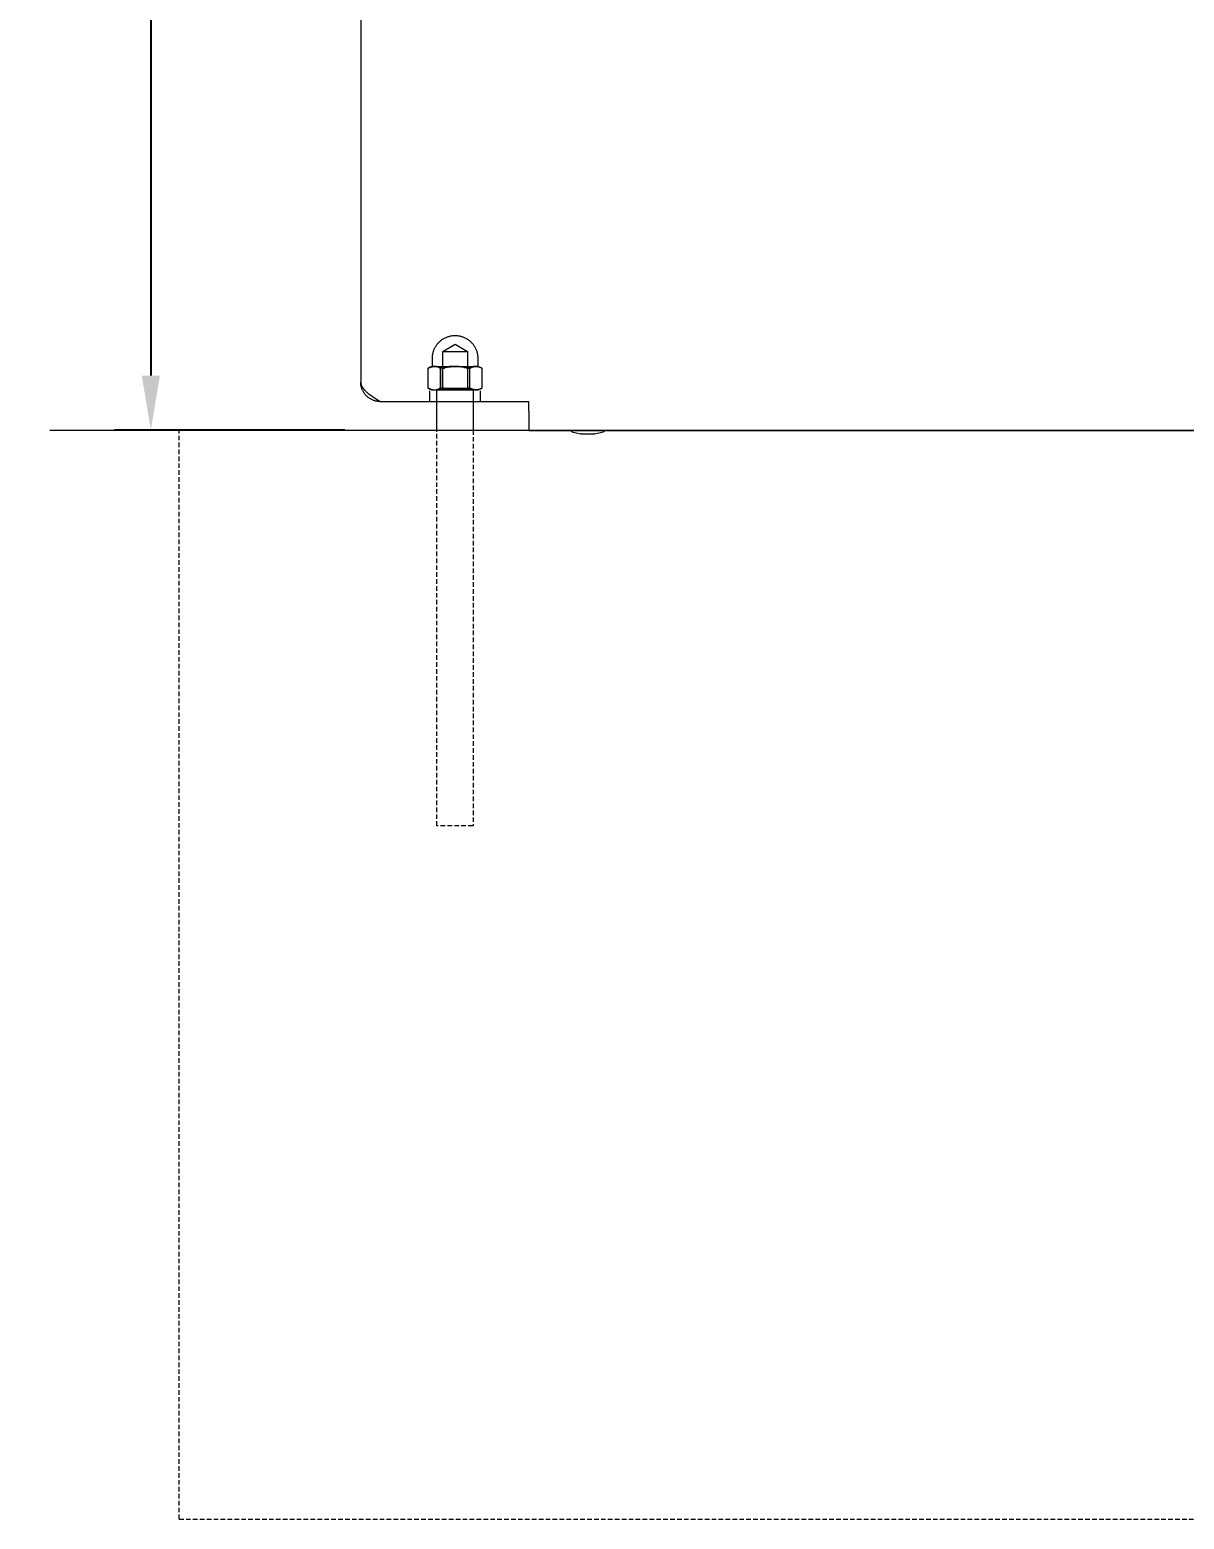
# Model space of a CAD drawing. Header units: millimetres. Extents: x 7 to 2510, y -101 to 1516.
# Drawn here: x 7.1 to 325, y 695.2 to 1105.5 of the extents above; entities that cross this region are included whole.
import ezdxf

# ---------------------------------------------------------------- set-up
doc = ezdxf.new("R2010")
doc.units = ezdxf.units.MM
doc.linetypes.add('HIDDEN', pattern=[1.905, 1.27, -0.635])
for name, color, linetype, lineweight in [('ZANO_R', 7, 'Continuous', 0), ('ZANO_R_przerywana', 7, 'HIDDEN', 0), ('ZANO_W', 1, 'Continuous', 0)]:
    doc.layers.add(name, color=color, linetype=linetype, lineweight=lineweight)
doc.styles.add('Arial', font='arial.ttf')
doc.styles.get("Standard").update_dxf_attribs({"font": 'ARIALUNI.TTF'})
doc.dimstyles.new('pl i ang', dxfattribs={"dimtxt": 50, "dimasz": 50, "dimexe": 1.25, "dimexo": 0.625, "dimgap": 10, "dimtad": 1, "dimtoh": 1, "dimtxsty": 'Standard', "dimcen": 2.5, "dimclrd": 1, "dimclre": 1, "dimclrt": 1, "dimadec": 0, "dimazin": 0, "dimtfac": 1, "dimtmove": 0, "dimatfit": 3, "dimfxl": 1, "dimarcsym": 1})

# ---------------------------------------------------------------- blocks, each defined once
blk = doc.blocks.new('*D387')
at = {"layer": 'ZANO_W', "color": 1, "lineweight": -2}
for p, q in [((93.81, 1445.06), (30.4, 1445.06)), ((40.4, 1430.06), (40.4, 1010.21)), ((93.81, 995.21), (30.4, 995.21))]:
    blk.add_line(p, q, dxfattribs=at)
at = {"layer": 'ZANO_W', "color": 1}
for points in [[(42.9, 1430.06), (37.9, 1430.06), (40.4, 1445.06)], [(37.9, 1010.21), (42.9, 1010.21), (40.4, 995.21)]]:
    blk.add_solid(points, dxfattribs=at)
at = {"layer": 'ZANO_W', "color": 1, "insert": (20.19, 1220.13), "char_height": 20, "attachment_point": 5, "rotation": 90, "style": 'Arial'}
blk.add_mtext('450', dxfattribs=at)

msp = doc.modelspace()

# ---------------------------------------------------------------- linework, layer by layer
at = {"layer": 'ZANO_R'}
for p, q in [((98.2, 1439.66), (98.2, 1008.46)), ((118.38, 1017.31), (118.46, 1017.5)), ((118.46, 1017.5), (118.55, 1017.7)), ((118.55, 1017.7), (118.65, 1017.89)), ((118.65, 1017.89), (118.75, 1018.08)), ((118.75, 1018.08), (118.85, 1018.26)), ((118.85, 1018.26), (118.97, 1018.44)), ((118.97, 1018.44), (119.09, 1018.62)), ((119.09, 1018.62), (119.21, 1018.79)), ((119.21, 1018.79), (119.35, 1018.96)), ((119.35, 1018.96), (119.48, 1019.12)), ((119.48, 1019.12), (119.63, 1019.28)), ((119.63, 1019.28), (119.77, 1019.43)), ((119.77, 1019.43), (119.93, 1019.58)), ((119.93, 1019.58), (120.09, 1019.73)), ((120.09, 1019.73), (120.25, 1019.86)), ((120.25, 1019.86), (120.42, 1019.99)), ((120.42, 1019.99), (120.59, 1020.12)), ((120.59, 1020.12), (120.77, 1020.24)), ((120.77, 1020.24), (120.95, 1020.35)), ((120.79, 1016.86), (124.19, 1018.91)), ((120.95, 1020.35), (121.13, 1020.46)), ((121.13, 1020.46), (121.32, 1020.56)), ((121.32, 1020.56), (121.51, 1020.66)), ((121.51, 1020.66), (121.7, 1020.75)), ((121.7, 1020.75), (121.9, 1020.83)), ((121.9, 1020.83), (122.1, 1020.9)), ((122.1, 1020.9), (122.3, 1020.97)), ((122.3, 1020.97), (122.51, 1021.03)), ((122.51, 1021.03), (122.71, 1021.09)), ((122.71, 1021.09), (122.92, 1021.13)), ((122.92, 1021.13), (123.13, 1021.17)), ((123.13, 1021.17), (123.34, 1021.21)), ((123.34, 1021.21), (123.56, 1021.23)), ((123.56, 1021.23), (123.77, 1021.25)), ((123.77, 1021.25), (123.98, 1021.26)), ((123.98, 1021.26), (124.19, 1021.26)), ((124.19, 1021.26), (124.41, 1021.26)), ((124.19, 1018.91), (127.59, 1016.86)), ((124.41, 1021.26), (124.62, 1021.25)), ((124.62, 1021.25), (124.83, 1021.23)), ((124.83, 1021.23), (125.05, 1021.21)), ((125.05, 1021.21), (125.26, 1021.17)), ((125.26, 1021.17), (125.47, 1021.13)), ((125.47, 1021.13), (125.67, 1021.09)), ((125.67, 1021.09), (125.88, 1021.03)), ((125.88, 1021.03), (126.09, 1020.97)), ((126.09, 1020.97), (126.29, 1020.9)), ((126.29, 1020.9), (126.49, 1020.83)), ((126.49, 1020.83), (126.68, 1020.75)), ((126.68, 1020.75), (126.88, 1020.66)), ((126.88, 1020.66), (127.07, 1020.56)), ((127.07, 1020.56), (127.26, 1020.46)), ((127.26, 1020.46), (127.44, 1020.35)), ((127.44, 1020.35), (127.62, 1020.24)), ((127.62, 1020.24), (127.8, 1020.12)), ((127.8, 1020.12), (127.97, 1019.99)), ((127.97, 1019.99), (128.14, 1019.86)), ((128.14, 1019.86), (128.3, 1019.73)), ((128.3, 1019.73), (128.46, 1019.58)), ((128.46, 1019.58), (128.61, 1019.43)), ((128.61, 1019.43), (128.76, 1019.28)), ((128.76, 1019.28), (128.91, 1019.12)), ((128.91, 1019.12), (129.04, 1018.96)), ((129.04, 1018.96), (129.17, 1018.79)), ((129.17, 1018.79), (129.3, 1018.62)), ((129.3, 1018.62), (129.42, 1018.44)), ((129.42, 1018.44), (129.53, 1018.26)), ((129.53, 1018.26), (129.64, 1018.08)), ((129.64, 1018.08), (129.74, 1017.89)), ((129.74, 1017.89), (129.84, 1017.7)), ((129.84, 1017.7), (129.93, 1017.5)), ((129.93, 1017.5), (130.01, 1017.31)), ((117.94, 1015.01), (117.95, 1015.23)), ((117.94, 1012.88), (117.94, 1015.01)), ((117.95, 1015.23), (117.96, 1015.44)), ((117.96, 1015.44), (117.98, 1015.65)), ((117.98, 1015.65), (118, 1015.87)), ((118, 1015.87), (118.04, 1016.08)), ((118.04, 1016.08), (118.08, 1016.29)), ((118.08, 1016.29), (118.12, 1016.49)), ((118.12, 1016.49), (118.18, 1016.7)), ((118.18, 1016.7), (118.24, 1016.91)), ((118.24, 1016.91), (118.31, 1017.11)), ((118.31, 1017.11), (118.38, 1017.31)), ((120.79, 1016.86), (127.07, 1016.86)), ((120.79, 1006.71), (120.79, 1016.86)), ((127.07, 1016.86), (127.59, 1016.86)), ((127.59, 1016.86), (127.59, 1006.71)), ((130.01, 1017.31), (130.08, 1017.11)), ((130.08, 1017.11), (130.15, 1016.91)), ((130.15, 1016.91), (130.21, 1016.7)), ((130.21, 1016.7), (130.27, 1016.49)), ((130.27, 1016.49), (130.31, 1016.29)), ((130.31, 1016.29), (130.35, 1016.08)), ((130.35, 1016.08), (130.39, 1015.87)), ((130.39, 1015.87), (130.41, 1015.65)), ((130.41, 1015.65), (130.43, 1015.44)), ((130.43, 1015.44), (130.44, 1015.23)), ((130.44, 1015.23), (130.44, 1015.01)), ((130.44, 1015.01), (130.44, 1012.88)), ((116.69, 1012.18), (116.82, 1012.25)), ((116.79, 1012.24), (116.69, 1012.18)), ((116.69, 1012.18), (116.69, 1006.84)), ((116.88, 1012.3), (116.79, 1012.24)), ((116.82, 1012.25), (116.95, 1012.32)), ((116.97, 1012.36), (116.88, 1012.3)), ((116.91, 1012.31), (117.69, 1012.76)), ((116.95, 1012.32), (117.08, 1012.38)), ((117.07, 1012.41), (116.97, 1012.36)), ((117.17, 1012.46), (117.07, 1012.41)), ((117.08, 1012.38), (117.21, 1012.44)), ((117.27, 1012.5), (117.17, 1012.46)), ((117.21, 1012.44), (117.35, 1012.5)), ((117.37, 1012.54), (117.27, 1012.5)), ((117.35, 1012.5), (117.48, 1012.54)), ((117.47, 1012.58), (117.37, 1012.54)), ((117.58, 1012.61), (117.47, 1012.58)), ((117.48, 1012.54), (117.62, 1012.59)), ((117.68, 1012.65), (117.58, 1012.61)), ((117.62, 1012.59), (117.76, 1012.63)), ((117.79, 1012.67), (117.68, 1012.65)), ((117.69, 1012.76), (117.69, 1012.76)), ((117.69, 1012.76), (117.69, 1012.76)), ((117.69, 1012.76), (117.69, 1012.76)), ((117.69, 1012.76), (117.69, 1012.76)), ((117.69, 1012.76), (117.7, 1012.76)), ((117.7, 1012.76), (117.7, 1012.76)), ((117.7, 1012.76), (117.74, 1012.76)), ((117.74, 1012.76), (117.87, 1012.76)), ((117.76, 1012.63), (117.9, 1012.66)), ((117.9, 1012.7), (117.79, 1012.67)), ((117.83, 1012.77), (117.84, 1012.77)), ((117.84, 1012.77), (117.84, 1012.77)), ((117.84, 1012.77), (117.84, 1012.77)), ((117.84, 1012.77), (117.85, 1012.77)), ((117.85, 1012.77), (117.85, 1012.77)), ((117.85, 1012.77), (117.86, 1012.77)), ((117.86, 1012.77), (117.86, 1012.77)), ((117.86, 1012.77), (117.86, 1012.77)), ((117.86, 1012.77), (117.87, 1012.77)), ((117.87, 1012.77), (117.88, 1012.78)), ((117.87, 1012.77), (117.87, 1012.77)), ((117.87, 1012.76), (118.38, 1012.76)), ((117.88, 1012.78), (117.88, 1012.78)), ((117.88, 1012.78), (117.88, 1012.78)), ((117.88, 1012.78), (117.89, 1012.78)), ((117.89, 1012.78), (117.89, 1012.79)), ((117.89, 1012.79), (117.9, 1012.79)), ((117.89, 1012.78), (117.89, 1012.78)), ((117.9, 1012.79), (117.91, 1012.8)), ((117.9, 1012.79), (117.9, 1012.79)), ((117.9, 1012.79), (117.9, 1012.79)), ((118, 1012.72), (117.9, 1012.7)), ((117.9, 1012.66), (118.04, 1012.69)), ((117.91, 1012.8), (117.91, 1012.81)), ((117.91, 1012.81), (117.92, 1012.81)), ((117.91, 1012.8), (117.91, 1012.8)), ((117.91, 1012.8), (117.91, 1012.8)), ((117.92, 1012.81), (117.92, 1012.82)), ((117.92, 1012.82), (117.93, 1012.82)), ((117.92, 1012.81), (117.92, 1012.81)), ((117.92, 1012.81), (117.92, 1012.81)), ((117.93, 1012.83), (117.93, 1012.84)), ((117.93, 1012.84), (117.94, 1012.84)), ((117.93, 1012.82), (117.93, 1012.83)), ((117.93, 1012.83), (117.93, 1012.83)), ((117.93, 1012.83), (117.93, 1012.83)), ((117.94, 1012.87), (117.94, 1012.88)), ((117.94, 1012.88), (117.94, 1012.88)), ((117.94, 1012.88), (117.94, 1012.88)), ((117.94, 1012.86), (117.94, 1012.87)), ((117.94, 1012.87), (117.94, 1012.87)), ((117.94, 1012.85), (117.94, 1012.86)), ((117.94, 1012.86), (117.94, 1012.86)), ((117.94, 1012.86), (117.94, 1012.86)), ((117.94, 1012.84), (117.94, 1012.85)), ((117.94, 1012.85), (117.94, 1012.85)), ((117.94, 1012.84), (117.94, 1012.84)), ((118.11, 1012.73), (118, 1012.72)), ((118.04, 1012.69), (118.19, 1012.72)), ((118.22, 1012.75), (118.11, 1012.73)), ((118.19, 1012.72), (118.33, 1012.74)), ((118.33, 1012.76), (118.22, 1012.75)), ((118.44, 1012.76), (118.33, 1012.76)), ((118.33, 1012.74), (118.47, 1012.75)), ((118.55, 1012.76), (118.44, 1012.76)), ((118.47, 1012.75), (118.62, 1012.76)), ((118.51, 1012.76), (123.81, 1012.76)), ((118.66, 1012.75), (118.55, 1012.76)), ((118.77, 1012.73), (118.66, 1012.75)), ((118.76, 1012.76), (118.91, 1012.75)), ((118.88, 1012.72), (118.77, 1012.73)), ((118.98, 1012.7), (118.88, 1012.72)), ((118.91, 1012.75), (119.05, 1012.74)), ((119.09, 1012.67), (118.98, 1012.7)), ((119.05, 1012.74), (119.2, 1012.72)), ((119.2, 1012.65), (119.09, 1012.67)), ((119.2, 1012.72), (119.34, 1012.69)), ((119.3, 1012.61), (119.2, 1012.65)), ((119.41, 1012.58), (119.3, 1012.61)), ((119.34, 1012.69), (119.49, 1012.66)), ((119.51, 1012.54), (119.41, 1012.58)), ((119.49, 1012.66), (119.63, 1012.63)), ((119.61, 1012.5), (119.51, 1012.54)), ((119.71, 1012.46), (119.61, 1012.5)), ((119.63, 1012.63), (119.77, 1012.59)), ((119.81, 1012.41), (119.71, 1012.46)), ((119.77, 1012.59), (119.91, 1012.55)), ((119.91, 1012.36), (119.81, 1012.41)), ((119.91, 1012.55), (120.05, 1012.5)), ((120, 1012.3), (119.91, 1012.36)), ((120.09, 1012.24), (120, 1012.3)), ((120.05, 1012.5), (120.18, 1012.44)), ((120.18, 1012.18), (120.09, 1012.24)), ((120.18, 1012.44), (120.32, 1012.39)), ((120.59, 1012.3), (120.18, 1012.18)), ((120.18, 1006.84), (120.18, 1012.18)), ((120.32, 1012.39), (120.45, 1012.32)), ((120.45, 1012.32), (120.58, 1012.26)), ((120.58, 1012.26), (120.7, 1012.18)), ((121, 1012.4), (120.59, 1012.3)), ((120.7, 1012.18), (121.15, 1012.31)), ((120.7, 1006.84), (120.7, 1012.18)), ((121.41, 1012.5), (121, 1012.4)), ((121.15, 1012.31), (121.59, 1012.42)), ((121.83, 1012.57), (121.41, 1012.5)), ((121.59, 1012.42), (122.05, 1012.52)), ((122.25, 1012.64), (121.83, 1012.57)), ((122.05, 1012.52), (122.5, 1012.6)), ((122.67, 1012.69), (122.25, 1012.64)), ((122.5, 1012.6), (122.96, 1012.66)), ((123.09, 1012.73), (122.67, 1012.69)), ((122.96, 1012.66), (123.41, 1012.71)), ((123.51, 1012.75), (123.09, 1012.73)), ((123.41, 1012.71), (123.87, 1012.75)), ((123.93, 1012.76), (123.51, 1012.75)), ((123.87, 1012.75), (124.33, 1012.76)), ((124.36, 1012.75), (123.93, 1012.76)), ((124.05, 1012.76), (129.61, 1012.76)), ((124.78, 1012.73), (124.36, 1012.75)), ((124.57, 1012.76), (124.69, 1012.76)), ((124.58, 1012.76), (125.04, 1012.75)), ((125.2, 1012.69), (124.78, 1012.73)), ((125.04, 1012.75), (125.5, 1012.71)), ((125.62, 1012.64), (125.2, 1012.69)), ((125.5, 1012.71), (125.96, 1012.66)), ((126.04, 1012.57), (125.62, 1012.64)), ((125.96, 1012.66), (126.41, 1012.6)), ((126.45, 1012.5), (126.04, 1012.57)), ((126.41, 1012.6), (126.87, 1012.52)), ((126.87, 1012.4), (126.45, 1012.5)), ((126.87, 1012.52), (127.32, 1012.42)), ((127.28, 1012.3), (126.87, 1012.4)), ((127.68, 1012.18), (127.28, 1012.3)), ((127.32, 1012.42), (127.76, 1012.31)), ((127.81, 1012.25), (127.68, 1012.18)), ((127.68, 1006.84), (127.68, 1012.18)), ((127.76, 1012.31), (128.2, 1012.18)), ((127.93, 1012.32), (127.81, 1012.25)), ((128.06, 1012.38), (127.93, 1012.32)), ((128.19, 1012.44), (128.06, 1012.38)), ((128.32, 1012.49), (128.19, 1012.44)), ((128.2, 1012.18), (128.3, 1012.25)), ((128.2, 1012.18), (128.2, 1006.84)), ((128.3, 1012.25), (128.39, 1012.3)), ((128.45, 1012.54), (128.32, 1012.49)), ((128.39, 1012.3), (128.49, 1012.36)), ((128.58, 1012.58), (128.45, 1012.54)), ((128.49, 1012.36), (128.59, 1012.41)), ((128.72, 1012.62), (128.58, 1012.58)), ((128.59, 1012.41), (128.69, 1012.46)), ((128.69, 1012.46), (128.79, 1012.51)), ((128.85, 1012.65), (128.72, 1012.62)), ((128.79, 1012.51), (128.9, 1012.55)), ((128.99, 1012.68), (128.85, 1012.65)), ((128.9, 1012.55), (129, 1012.59)), ((129.13, 1012.71), (128.99, 1012.68)), ((129, 1012.59), (129.11, 1012.62)), ((129.11, 1012.62), (129.22, 1012.65)), ((129.27, 1012.73), (129.13, 1012.71)), ((129.22, 1012.65), (129.33, 1012.68)), ((129.41, 1012.75), (129.27, 1012.73)), ((129.33, 1012.68), (129.44, 1012.7)), ((129.55, 1012.76), (129.41, 1012.75)), ((129.44, 1012.7), (129.55, 1012.72)), ((129.69, 1012.76), (129.55, 1012.76)), ((129.55, 1012.72), (129.66, 1012.74)), ((129.63, 1012.76), (129.56, 1012.76)), ((129.66, 1012.74), (129.77, 1012.75)), ((129.83, 1012.76), (129.69, 1012.76)), ((129.82, 1012.76), (129.75, 1012.76)), ((129.77, 1012.76), (130.69, 1012.76)), ((129.77, 1012.75), (129.88, 1012.76)), ((129.97, 1012.75), (129.83, 1012.76)), ((129.84, 1012.76), (129.89, 1012.76)), ((130.11, 1012.73), (129.97, 1012.75)), ((130, 1012.76), (130.11, 1012.76)), ((130.11, 1012.76), (130.21, 1012.75)), ((130.25, 1012.71), (130.11, 1012.73)), ((130.21, 1012.75), (130.31, 1012.73)), ((130.39, 1012.68), (130.25, 1012.71)), ((130.31, 1012.73), (130.42, 1012.72)), ((130.52, 1012.65), (130.39, 1012.68)), ((130.42, 1012.72), (130.52, 1012.69)), ((130.44, 1012.88), (130.44, 1012.88)), ((130.44, 1012.88), (130.44, 1012.88)), ((130.44, 1012.88), (130.44, 1012.87)), ((130.44, 1012.87), (130.45, 1012.87)), ((130.45, 1012.87), (130.45, 1012.86)), ((130.45, 1012.86), (130.45, 1012.86)), ((130.45, 1012.86), (130.45, 1012.86)), ((130.45, 1012.86), (130.45, 1012.85)), ((130.45, 1012.85), (130.45, 1012.85)), ((130.45, 1012.85), (130.45, 1012.84)), ((130.45, 1012.84), (130.45, 1012.84)), ((130.45, 1012.84), (130.45, 1012.84)), ((130.45, 1012.84), (130.46, 1012.83)), ((130.46, 1012.83), (130.46, 1012.83)), ((130.46, 1012.83), (130.46, 1012.82)), ((130.46, 1012.82), (130.46, 1012.82)), ((130.46, 1012.82), (130.46, 1012.82)), ((130.46, 1012.82), (130.47, 1012.81)), ((130.47, 1012.81), (130.47, 1012.81)), ((130.47, 1012.81), (130.47, 1012.81)), ((130.47, 1012.81), (130.47, 1012.8)), ((130.47, 1012.8), (130.48, 1012.8)), ((130.48, 1012.8), (130.48, 1012.8)), ((130.48, 1012.8), (130.48, 1012.8)), ((130.48, 1012.8), (130.49, 1012.79)), ((130.49, 1012.79), (130.49, 1012.79)), ((130.49, 1012.79), (130.49, 1012.79)), ((130.49, 1012.79), (130.5, 1012.79)), ((130.5, 1012.79), (130.5, 1012.78)), ((130.5, 1012.78), (130.5, 1012.78)), ((130.5, 1012.78), (130.51, 1012.78)), ((130.51, 1012.78), (130.51, 1012.78)), ((130.51, 1012.78), (130.52, 1012.77)), ((130.52, 1012.77), (130.52, 1012.77)), ((130.52, 1012.77), (130.52, 1012.77)), ((130.52, 1012.77), (130.53, 1012.77)), ((130.52, 1012.69), (130.62, 1012.67)), ((130.66, 1012.62), (130.52, 1012.65)), ((130.53, 1012.77), (130.53, 1012.77)), ((130.53, 1012.77), (130.53, 1012.77)), ((130.53, 1012.77), (130.54, 1012.77)), ((130.54, 1012.77), (130.54, 1012.77)), ((130.54, 1012.77), (130.55, 1012.77)), ((130.62, 1012.67), (130.72, 1012.64)), ((130.8, 1012.58), (130.66, 1012.62)), ((130.69, 1012.76), (131.54, 1012.28)), ((130.72, 1012.64), (130.82, 1012.61)), ((130.93, 1012.54), (130.8, 1012.58)), ((130.82, 1012.61), (130.92, 1012.58)), ((130.92, 1012.58), (131.02, 1012.54)), ((131.06, 1012.49), (130.93, 1012.54)), ((131.02, 1012.54), (131.11, 1012.5)), ((131.19, 1012.44), (131.06, 1012.49)), ((131.11, 1012.5), (131.21, 1012.46)), ((131.32, 1012.38), (131.19, 1012.44)), ((131.21, 1012.46), (131.3, 1012.41)), ((131.3, 1012.41), (131.39, 1012.36)), ((131.45, 1012.32), (131.32, 1012.38)), ((131.39, 1012.36), (131.48, 1012.31)), ((131.57, 1012.25), (131.45, 1012.32)), ((131.54, 1012.28), (131.69, 1012.18)), ((131.69, 1012.18), (131.57, 1012.25)), ((131.69, 1006.84), (131.69, 1012.18)), ((98.2, 1008.46), (98.2, 1008.39)), ((98.2, 1008.23), (98.2, 1008.42)), ((98.2, 1008.39), (98.2, 1008.32)), ((98.2, 1008.32), (98.21, 1008.24)), ((98.21, 1008.04), (98.2, 1008.23)), ((98.21, 1008.24), (98.22, 1008.17)), ((98.23, 1007.86), (98.21, 1008.04)), ((98.22, 1008.17), (98.23, 1008.1)), ((98.23, 1008.1), (98.24, 1008.03)), ((98.25, 1007.67), (98.23, 1007.86)), ((98.24, 1008.03), (98.25, 1007.96)), ((98.25, 1007.96), (98.27, 1007.89)), ((98.28, 1007.49), (98.25, 1007.67)), ((98.27, 1007.89), (98.29, 1007.81)), ((98.32, 1007.3), (98.28, 1007.49)), ((98.29, 1007.81), (98.31, 1007.74)), ((98.31, 1007.74), (98.34, 1007.67)), ((98.37, 1007.12), (98.32, 1007.3)), ((98.34, 1007.67), (98.37, 1007.59)), ((98.37, 1007.59), (98.4, 1007.52)), ((98.41, 1006.94), (98.37, 1007.12)), ((98.4, 1007.52), (98.43, 1007.45)), ((98.47, 1006.76), (98.41, 1006.94)), ((98.43, 1007.45), (98.46, 1007.38)), ((98.46, 1007.38), (98.49, 1007.31)), ((98.53, 1006.58), (98.47, 1006.76)), ((98.49, 1007.31), (98.54, 1007.23)), ((98.6, 1006.41), (98.53, 1006.58)), ((98.54, 1007.23), (98.58, 1007.15)), ((98.58, 1007.15), (98.63, 1007.08)), ((98.68, 1006.24), (98.6, 1006.41)), ((98.63, 1007.08), (98.68, 1007)), ((98.68, 1007), (98.73, 1006.93)), ((98.76, 1006.07), (98.68, 1006.24)), ((98.73, 1006.93), (98.78, 1006.85)), ((98.84, 1005.9), (98.76, 1006.07)), ((98.78, 1006.85), (98.83, 1006.78)), ((98.83, 1006.78), (98.88, 1006.71)), ((98.93, 1005.74), (98.84, 1005.9)), ((98.88, 1006.71), (98.95, 1006.63)), ((99.03, 1005.58), (98.93, 1005.74)), ((98.95, 1006.63), (99.01, 1006.55)), ((99.01, 1006.55), (99.14, 1006.39)), ((99.13, 1005.42), (99.03, 1005.58)), ((99.24, 1005.27), (99.13, 1005.42)), ((99.14, 1006.39), (99.28, 1006.24)), ((99.36, 1005.12), (99.24, 1005.27)), ((99.28, 1006.24), (99.42, 1006.1)), ((99.42, 1006.1), (99.58, 1005.94)), ((99.58, 1005.94), (99.75, 1005.79)), ((99.75, 1005.79), (99.92, 1005.64)), ((99.92, 1005.64), (100.09, 1005.49)), ((100.09, 1005.49), (100.3, 1005.32)), ((100.3, 1005.32), (100.52, 1005.15)), ((116.69, 1006.84), (116.82, 1006.77)), ((116.69, 1006.84), (116.79, 1006.78)), ((116.79, 1006.78), (116.88, 1006.73)), ((116.82, 1006.77), (116.95, 1006.71)), ((116.88, 1006.73), (116.97, 1006.67)), ((117.69, 1006.26), (116.91, 1006.72)), ((116.95, 1006.71), (117.08, 1006.64)), ((116.97, 1006.67), (117.07, 1006.62)), ((117.07, 1006.62), (117.17, 1006.57)), ((117.08, 1006.64), (117.22, 1006.58)), ((117.17, 1006.57), (117.27, 1006.53)), ((117.19, 1006.06), (117.19, 1003.06)), ((117.22, 1006.58), (117.35, 1006.53)), ((117.27, 1006.53), (117.37, 1006.49)), ((117.35, 1006.53), (117.49, 1006.48)), ((117.37, 1006.49), (117.47, 1006.45)), ((117.47, 1006.45), (117.58, 1006.41)), ((117.49, 1006.48), (117.63, 1006.44)), ((117.58, 1006.41), (117.68, 1006.38)), ((117.63, 1006.44), (117.77, 1006.4)), ((117.68, 1006.38), (117.79, 1006.36)), ((117.69, 1006.26), (117.69, 1006.26)), ((117.69, 1006.26), (117.69, 1006.26)), ((117.69, 1006.26), (117.69, 1006.26)), ((117.69, 1006.26), (117.69, 1006.26)), ((117.69, 1006.26), (117.7, 1006.26)), ((117.7, 1006.26), (117.7, 1006.26)), ((117.7, 1006.26), (117.74, 1006.26)), ((117.74, 1006.26), (117.87, 1006.26)), ((117.77, 1006.4), (117.91, 1006.36)), ((117.79, 1006.36), (117.9, 1006.33)), ((117.87, 1006.26), (118.38, 1006.26)), ((117.9, 1006.33), (118, 1006.31)), ((117.91, 1006.36), (118.06, 1006.33)), ((118, 1006.31), (118.11, 1006.29)), ((118.06, 1006.33), (118.2, 1006.31)), ((118.11, 1006.29), (118.22, 1006.28)), ((118.2, 1006.31), (118.34, 1006.29)), ((118.22, 1006.28), (118.33, 1006.27)), ((118.33, 1006.27), (118.44, 1006.26)), ((118.34, 1006.29), (118.49, 1006.27)), ((118.44, 1006.26), (118.55, 1006.27)), ((118.49, 1006.27), (118.64, 1006.27)), ((118.5, 1006.26), (123.82, 1006.26)), ((118.55, 1006.27), (118.66, 1006.28)), ((118.66, 1006.28), (118.77, 1006.29)), ((118.76, 1006.27), (118.91, 1006.27)), ((118.77, 1006.29), (118.88, 1006.31)), ((118.88, 1006.31), (118.98, 1006.33)), ((118.91, 1006.27), (119.05, 1006.29)), ((118.98, 1006.33), (119.09, 1006.36)), ((119.05, 1006.29), (119.2, 1006.31)), ((119.09, 1006.36), (119.2, 1006.38)), ((129.09, 1006.19), (119.19, 1006.19)), ((119.19, 1006.19), (119.19, 1006.19)), ((119.19, 1006.19), (119.2, 1006.19)), ((119.19, 1003.06), (119.19, 1006.19)), ((119.2, 1006.38), (119.3, 1006.41)), ((119.2, 1006.31), (119.34, 1006.33)), ((119.3, 1006.41), (119.41, 1006.45)), ((119.34, 1006.33), (119.49, 1006.36)), ((119.41, 1006.45), (119.51, 1006.49)), ((119.49, 1006.36), (119.63, 1006.4)), ((119.51, 1006.49), (119.61, 1006.53)), ((119.61, 1006.53), (119.71, 1006.57)), ((119.63, 1006.4), (119.77, 1006.44)), ((119.71, 1006.57), (119.81, 1006.62)), ((119.77, 1006.44), (119.91, 1006.48)), ((119.81, 1006.62), (119.91, 1006.67)), ((119.91, 1006.67), (120, 1006.73)), ((119.91, 1006.48), (120.05, 1006.53)), ((120, 1006.73), (120.09, 1006.78)), ((120.05, 1006.53), (120.18, 1006.58)), ((120.09, 1006.78), (120.18, 1006.84)), ((120.18, 1006.84), (120.59, 1006.73)), ((120.18, 1006.58), (120.32, 1006.64)), ((120.19, 1006.29), (120.79, 1006.71)), ((127.58, 1006.29), (120.19, 1006.29)), ((120.19, 1006.26), (120.19, 1006.29)), ((120.32, 1006.64), (120.45, 1006.71)), ((120.45, 1006.71), (120.58, 1006.77)), ((120.58, 1006.77), (120.7, 1006.84)), ((120.59, 1006.73), (121, 1006.62)), ((121.15, 1006.72), (120.7, 1006.84)), ((127.07, 1006.71), (120.79, 1006.71)), ((121, 1006.62), (121.41, 1006.53)), ((121.59, 1006.61), (121.15, 1006.72)), ((121.41, 1006.53), (121.83, 1006.45)), ((122.05, 1006.51), (121.59, 1006.61)), ((121.83, 1006.45), (122.25, 1006.39)), ((122.5, 1006.43), (122.05, 1006.51)), ((122.25, 1006.39), (122.67, 1006.34)), ((122.96, 1006.37), (122.5, 1006.43)), ((122.67, 1006.34), (123.09, 1006.3)), ((123.41, 1006.32), (122.96, 1006.37)), ((123.09, 1006.3), (123.51, 1006.28)), ((123.87, 1006.28), (123.41, 1006.32)), ((123.51, 1006.28), (123.93, 1006.26)), ((124.33, 1006.27), (123.87, 1006.28)), ((123.93, 1006.26), (124.36, 1006.28)), ((124.05, 1006.26), (129.63, 1006.26)), ((124.36, 1006.28), (124.78, 1006.3)), ((125.03, 1006.28), (124.57, 1006.27)), ((124.78, 1006.3), (125.2, 1006.34)), ((125.49, 1006.32), (125.03, 1006.28)), ((125.2, 1006.34), (125.62, 1006.39)), ((125.95, 1006.37), (125.49, 1006.32)), ((125.62, 1006.39), (126.04, 1006.45)), ((126.41, 1006.43), (125.95, 1006.37)), ((126.04, 1006.45), (126.45, 1006.53)), ((126.86, 1006.51), (126.41, 1006.43)), ((126.45, 1006.53), (126.87, 1006.62)), ((127.31, 1006.61), (126.86, 1006.51)), ((126.87, 1006.62), (127.28, 1006.73)), ((127.46, 1006.71), (127.07, 1006.71)), ((127.28, 1006.73), (127.68, 1006.84)), ((127.76, 1006.72), (127.31, 1006.61)), ((127.56, 1006.71), (127.46, 1006.71)), ((127.59, 1006.71), (127.56, 1006.71)), ((128.03, 1006.29), (127.58, 1006.29)), ((127.59, 1006.71), (127.59, 1006.71)), ((127.59, 1006.71), (127.59, 1006.71)), ((127.59, 1006.71), (127.59, 1006.71)), ((127.59, 1006.71), (127.59, 1006.71)), ((127.59, 1006.71), (127.59, 1006.71)), ((127.59, 1006.71), (127.59, 1006.71)), ((127.59, 1006.71), (128.19, 1006.29)), ((127.68, 1006.84), (127.81, 1006.78)), ((128.2, 1006.84), (127.76, 1006.72)), ((127.81, 1006.78), (127.93, 1006.71)), ((127.93, 1006.71), (128.06, 1006.65)), ((128.16, 1006.29), (128.03, 1006.29)), ((128.06, 1006.65), (128.19, 1006.59)), ((128.19, 1006.29), (128.16, 1006.29)), ((128.19, 1006.59), (128.32, 1006.54)), ((128.19, 1006.29), (128.19, 1006.29)), ((128.19, 1006.29), (128.19, 1006.29)), ((128.19, 1006.29), (128.19, 1006.29)), ((128.19, 1006.29), (128.19, 1006.29)), ((128.19, 1006.29), (128.19, 1006.29)), ((128.19, 1006.29), (128.19, 1006.29)), ((128.19, 1006.29), (128.19, 1006.26)), ((128.3, 1006.78), (128.2, 1006.84)), ((128.39, 1006.72), (128.3, 1006.78)), ((128.32, 1006.54), (128.45, 1006.49)), ((128.49, 1006.67), (128.39, 1006.72)), ((128.45, 1006.49), (128.58, 1006.45)), ((128.59, 1006.62), (128.49, 1006.67)), ((128.58, 1006.45), (128.72, 1006.41)), ((128.69, 1006.57), (128.59, 1006.62)), ((128.8, 1006.52), (128.69, 1006.57)), ((128.72, 1006.41), (128.85, 1006.37)), ((128.9, 1006.48), (128.8, 1006.52)), ((128.85, 1006.37), (128.99, 1006.34)), ((129.01, 1006.44), (128.9, 1006.48)), ((128.99, 1006.34), (129.13, 1006.32)), ((129.12, 1006.41), (129.01, 1006.44)), ((129.19, 1006.19), (129.09, 1006.19)), ((129.23, 1006.37), (129.12, 1006.41)), ((129.13, 1006.32), (129.27, 1006.3)), ((129.19, 1006.19), (129.19, 1003.06)), ((129.33, 1006.35), (129.23, 1006.37)), ((129.27, 1006.3), (129.41, 1006.28)), ((129.45, 1006.32), (129.33, 1006.35)), ((129.41, 1006.28), (129.55, 1006.27)), ((129.56, 1006.3), (129.45, 1006.32)), ((129.55, 1006.27), (129.69, 1006.26)), ((129.67, 1006.29), (129.56, 1006.3)), ((129.78, 1006.27), (129.67, 1006.29)), ((129.69, 1006.26), (129.83, 1006.27)), ((129.75, 1006.26), (130.69, 1006.26)), ((129.89, 1006.27), (129.78, 1006.27)), ((129.83, 1006.27), (129.97, 1006.28)), ((129.97, 1006.28), (130.11, 1006.3)), ((130.11, 1006.27), (130, 1006.27)), ((130.11, 1006.3), (130.25, 1006.32)), ((130.21, 1006.28), (130.11, 1006.27)), ((130.31, 1006.3), (130.21, 1006.28)), ((130.25, 1006.32), (130.39, 1006.34)), ((130.42, 1006.31), (130.31, 1006.3)), ((130.39, 1006.34), (130.52, 1006.37)), ((130.52, 1006.33), (130.42, 1006.31)), ((130.52, 1006.37), (130.66, 1006.41)), ((130.62, 1006.36), (130.52, 1006.33)), ((130.72, 1006.39), (130.62, 1006.36)), ((130.66, 1006.41), (130.8, 1006.45)), ((131.54, 1006.75), (130.69, 1006.26)), ((130.82, 1006.42), (130.72, 1006.39)), ((130.8, 1006.45), (130.93, 1006.49)), ((130.92, 1006.45), (130.82, 1006.42)), ((131.01, 1006.49), (130.92, 1006.45)), ((130.93, 1006.49), (131.06, 1006.54)), ((131.11, 1006.53), (131.01, 1006.49)), ((131.06, 1006.54), (131.19, 1006.59)), ((131.21, 1006.57), (131.11, 1006.53)), ((131.19, 1006.59), (131.32, 1006.65)), ((131.19, 1003.06), (131.19, 1006.06)), ((131.3, 1006.62), (131.21, 1006.57)), ((131.39, 1006.67), (131.3, 1006.62)), ((131.32, 1006.65), (131.45, 1006.71)), ((131.48, 1006.72), (131.39, 1006.67)), ((131.45, 1006.71), (131.57, 1006.78)), ((131.69, 1006.84), (131.54, 1006.75)), ((131.57, 1006.78), (131.69, 1006.84)), ((99.47, 1004.97), (99.36, 1005.12)), ((99.6, 1004.83), (99.47, 1004.97)), ((99.73, 1004.69), (99.6, 1004.83)), ((99.86, 1004.56), (99.73, 1004.69)), ((100, 1004.43), (99.86, 1004.56)), ((100.14, 1004.31), (100, 1004.43)), ((100.29, 1004.19), (100.14, 1004.31)), ((100.44, 1004.08), (100.29, 1004.19)), ((100.59, 1003.98), (100.44, 1004.08)), ((100.52, 1005.15), (100.96, 1004.82)), ((100.75, 1003.87), (100.59, 1003.98)), ((100.91, 1003.78), (100.75, 1003.87)), ((101.07, 1003.69), (100.91, 1003.78)), ((100.96, 1004.82), (101.49, 1004.44)), ((101.24, 1003.6), (101.07, 1003.69)), ((101.41, 1003.52), (101.24, 1003.6)), ((101.58, 1003.45), (101.41, 1003.52)), ((101.49, 1004.44), (102.03, 1004.07)), ((101.76, 1003.38), (101.58, 1003.45)), ((101.94, 1003.32), (101.76, 1003.38)), ((102.11, 1003.27), (101.94, 1003.32)), ((102.03, 1004.07), (103.6, 1003.06)), ((102.3, 1003.22), (102.11, 1003.27)), ((102.48, 1003.18), (102.3, 1003.22)), ((102.66, 1003.14), (102.48, 1003.18)), ((102.85, 1003.11), (102.66, 1003.14)), ((103.03, 1003.09), (102.85, 1003.11)), ((103.22, 1003.07), (103.03, 1003.09)), ((103.41, 1003.06), (103.22, 1003.07)), ((103.6, 1003.06), (103.41, 1003.06)), ((103.6, 1003.06), (144.5, 1003.06)), ((119.19, 995.21), (119.19, 1003.06)), ((129.19, 1003.06), (129.19, 995.21)), ((144.5, 1000.46), (144.5, 1003.06)), ((144.5, 1000.46), (144.5, 995.06)), ((48.19, 995.21), (598.19, 995.21)), ((144.5, 995.06), (501.9, 995.06)), ((156.2, 994.96), (156.2, 995.06)), ((156.2, 994.95), (156.2, 994.96)), ((156.2, 994.94), (156.2, 994.95)), ((156.2, 994.95), (156.2, 994.95)), ((156.2, 994.93), (156.2, 994.94)), ((156.2, 994.92), (156.2, 994.93)), ((156.2, 994.93), (156.2, 994.93)), ((156.2, 994.91), (156.2, 994.92)), ((156.21, 994.9), (156.2, 994.91)), ((156.2, 994.91), (156.2, 994.91)), ((156.21, 994.89), (156.21, 994.9)), ((156.21, 994.88), (156.21, 994.89)), ((156.21, 994.89), (156.21, 994.89)), ((156.22, 994.87), (156.21, 994.88)), ((156.22, 994.86), (156.22, 994.87)), ((156.22, 994.87), (156.22, 994.87)), ((156.23, 994.86), (156.22, 994.86)), ((156.23, 994.85), (156.23, 994.86)), ((156.23, 994.84), (156.23, 994.85)), ((156.24, 994.84), (156.23, 994.84)), ((156.24, 994.83), (156.24, 994.84)), ((156.25, 994.83), (156.24, 994.83)), ((156.25, 994.82), (156.25, 994.83)), ((156.26, 994.82), (156.25, 994.82)), ((156.26, 994.81), (156.26, 994.82)), ((156.27, 994.81), (156.26, 994.81)), ((156.27, 994.8), (156.27, 994.81)), ((156.28, 994.8), (156.27, 994.8)), ((156.29, 994.79), (156.28, 994.8)), ((156.28, 994.8), (156.28, 994.8)), ((156.3, 994.78), (156.29, 994.79)), ((156.29, 994.79), (156.29, 994.79)), ((156.31, 994.78), (156.3, 994.78)), ((156.32, 994.78), (156.31, 994.78)), ((156.31, 994.78), (156.31, 994.78)), ((156.33, 994.77), (156.32, 994.78)), ((156.33, 994.77), (156.33, 994.77)), ((156.33, 994.77), (156.74, 994.64)), ((156.74, 994.64), (157.15, 994.53)), ((157.15, 994.53), (157.56, 994.42)), ((157.56, 994.42), (157.97, 994.33)), ((157.97, 994.33), (158.39, 994.26)), ((158.39, 994.26), (158.81, 994.19)), ((158.84, 994.19), (158.81, 994.19)), ((158.88, 994.18), (158.84, 994.19)), ((158.91, 994.18), (158.88, 994.18)), ((158.95, 994.18), (158.91, 994.18)), ((158.95, 994.18), (162.45, 994.18)), ((162.48, 994.18), (162.45, 994.18)), ((162.51, 994.18), (162.48, 994.18)), ((162.55, 994.19), (162.51, 994.18)), ((162.58, 994.19), (162.55, 994.19)), ((162.58, 994.19), (163, 994.26)), ((163, 994.26), (163.42, 994.33)), ((163.42, 994.33), (163.83, 994.42)), ((163.83, 994.42), (164.25, 994.53)), ((164.25, 994.53), (164.65, 994.64)), ((164.65, 994.64), (165.06, 994.77)), ((165.07, 994.77), (165.06, 994.77)), ((165.08, 994.78), (165.07, 994.78)), ((165.07, 994.78), (165.07, 994.77)), ((165.09, 994.78), (165.08, 994.78)), ((165.08, 994.78), (165.08, 994.78)), ((165.1, 994.79), (165.09, 994.78)), ((165.11, 994.8), (165.1, 994.79)), ((165.1, 994.79), (165.1, 994.79)), ((165.12, 994.8), (165.11, 994.8)), ((165.11, 994.8), (165.11, 994.8)), ((165.13, 994.81), (165.12, 994.8)), ((165.14, 994.82), (165.13, 994.81)), ((165.13, 994.81), (165.13, 994.81)), ((165.15, 994.83), (165.14, 994.82)), ((165.14, 994.82), (165.14, 994.82)), ((165.16, 994.84), (165.15, 994.84)), ((165.15, 994.84), (165.15, 994.83)), ((165.15, 994.83), (165.15, 994.83)), ((165.17, 994.86), (165.16, 994.85)), ((165.16, 994.85), (165.16, 994.84)), ((165.18, 994.87), (165.17, 994.87)), ((165.17, 994.87), (165.17, 994.86)), ((165.17, 994.86), (165.17, 994.86)), ((165.19, 994.9), (165.18, 994.89)), ((165.18, 994.89), (165.18, 994.89)), ((165.18, 994.89), (165.18, 994.88)), ((165.18, 994.88), (165.18, 994.87)), ((165.2, 994.95), (165.19, 994.94)), ((165.19, 994.94), (165.19, 994.93)), ((165.19, 994.93), (165.19, 994.93)), ((165.19, 994.93), (165.19, 994.92)), ((165.19, 994.92), (165.19, 994.91)), ((165.19, 994.91), (165.19, 994.91)), ((165.19, 994.91), (165.19, 994.9)), ((165.2, 995.06), (165.2, 994.96)), ((165.2, 994.96), (165.2, 994.95)), ((165.2, 994.95), (165.2, 994.95))]:
    msp.add_line(p, q, dxfattribs=at)
msp.add_lwpolyline([(12.56, 995.21), (1598.79, 995.21)], dxfattribs=at)
at = {"layer": 'ZANO_R_przerywana'}
for p, q in [((48.19, 695.21), (48.19, 995.21)), ((119.19, 886.19), (119.19, 995.21)), ((129.19, 995.21), (129.19, 886.19)), ((129.09, 886.19), (119.19, 886.19)), ((119.19, 886.19), (119.19, 886.19)), ((119.19, 886.19), (119.2, 886.19)), ((129.19, 886.19), (129.09, 886.19)), ((48.19, 695.21), (598.19, 695.21))]:
    msp.add_line(p, q, dxfattribs=at)

# ---------------------------------------------------------------- dimensions: what is measured, and where the dimension line sits
at = {"layer": 'ZANO_W'}
dim = msp.add_linear_dim(base=(40.4, 995.21), p1=(103.81, 1445.06), p2=(103.81, 995.21), angle=90, dimstyle='pl i ang', override={"dimtxt": 20, "dimasz": 15, "dimexe": 10, "dimexo": 10, "dimtoh": 0, "dimdec": 0, "dimtxsty": 'Arial', "dimtdec": 0, "dimtmove": 1}, dxfattribs=at)
dim.commit()
dim.dimension.update_dxf_attribs({"geometry": '*D387', "text_midpoint": (20.19, 1220.13)})

doc.saveas('drawing.dxf')
